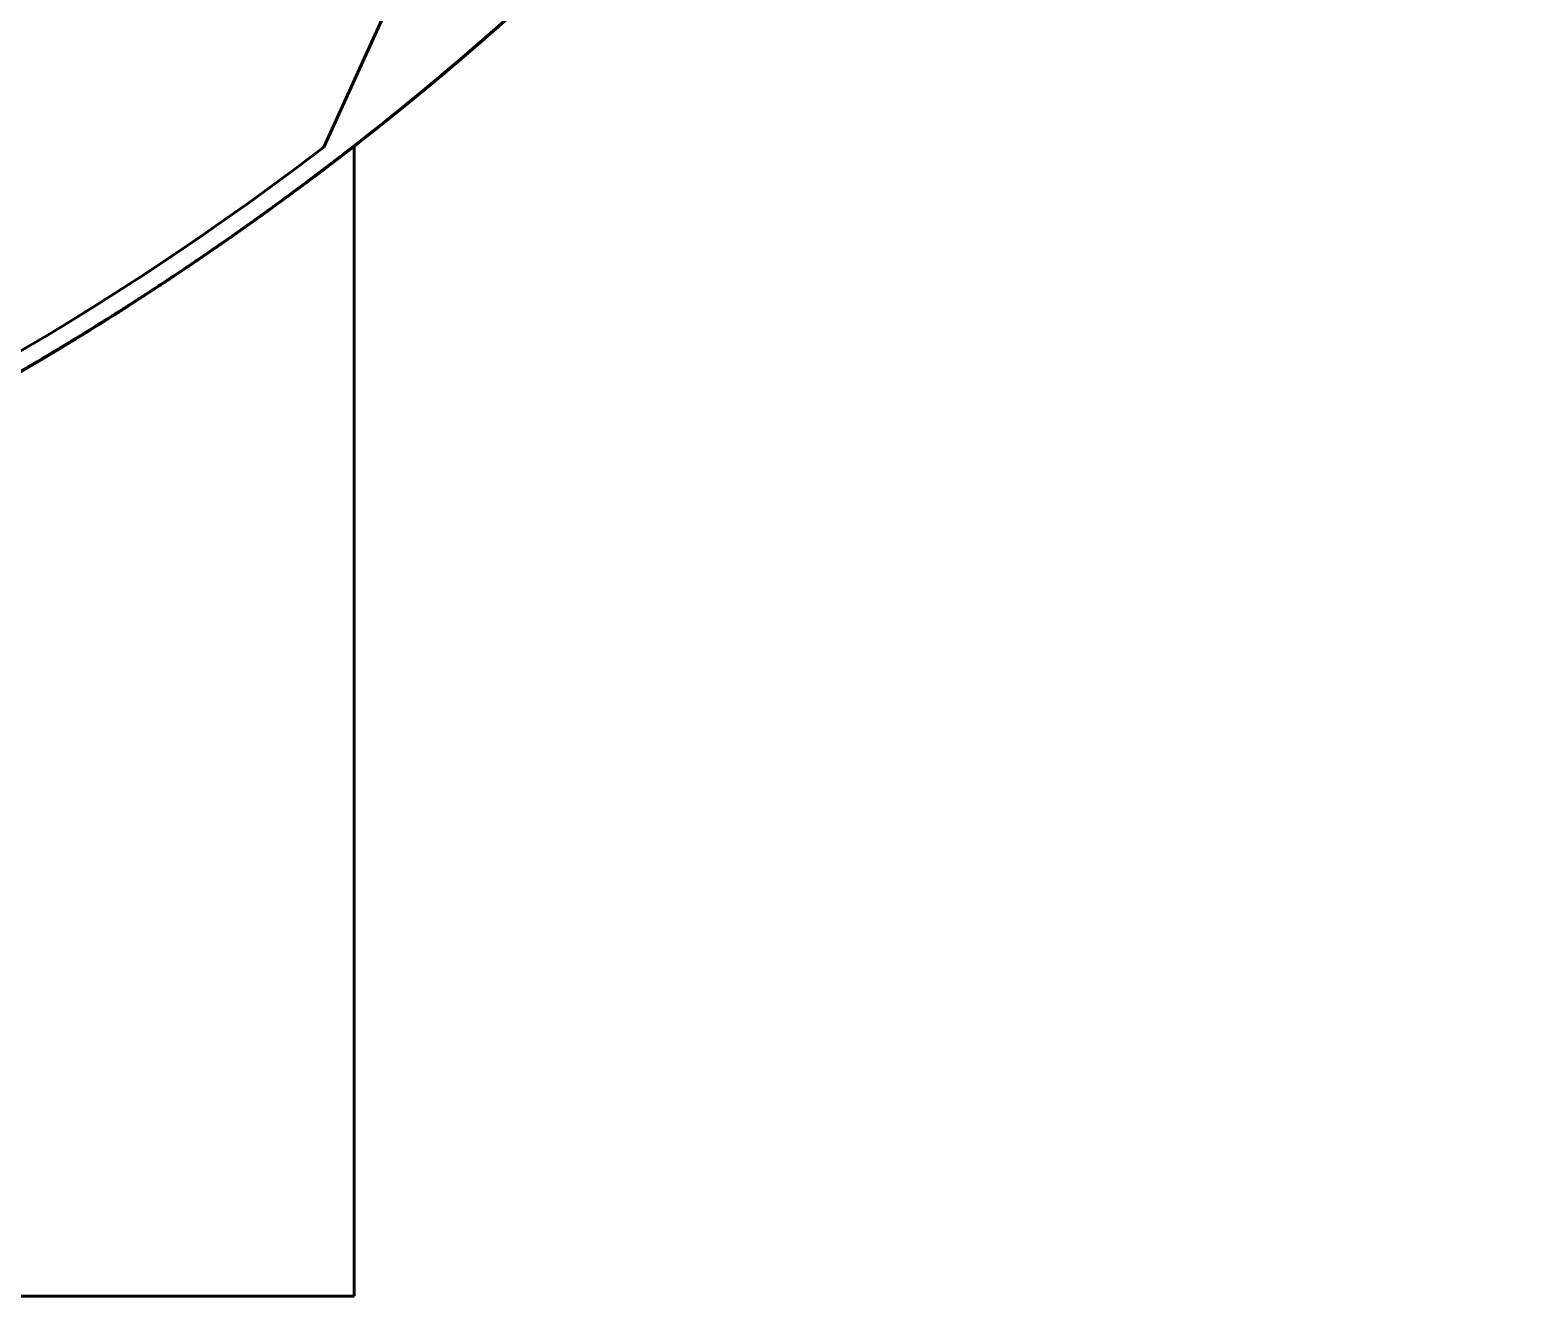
# Model space of a CAD drawing. Header units: millimetres. Extents: x 0 to 840, y 0 to 594.
# Drawn here: x 142.544 to 146.765, y 99.454 to 103.034 of the extents above; entities that cross this region are included whole.
import ezdxf

# ---------------------------------------------------------------- set-up
doc = ezdxf.new("R2010")
doc.units = ezdxf.units.MM
doc.linetypes.add('K5LT_BASIC', pattern=[0])
doc.layers.add('Системный слой', color=7, linetype='Continuous')

msp = doc.modelspace()

# ---------------------------------------------------------------- linework, layer by layer
at = {"layer": 'Системный слой', "color": 5, "linetype": 'K5LT_BASIC', "lineweight": 60, "true_color": 0x0000ff}
for p, q in [((143.37543, 102.70265), (146.69476, 109.98153)), ((143.6716, 102.87476), (143.70471, 102.90238)), ((143.6716, 102.87476), (143.70196, 102.90008)), ((143.6716, 102.87476), (143.70196, 102.90008)), ((143.6716, 102.87476), (143.70196, 102.90008)), ((143.6716, 102.87476), (143.70196, 102.90008)), ((143.6716, 102.87476), (143.70196, 102.90008)), ((143.6716, 102.87476), (143.70196, 102.90008)), ((143.6716, 102.87476), (143.70196, 102.90008)), ((143.6716, 102.87476), (143.70196, 102.90008)), ((143.6716, 102.87476), (143.70196, 102.90008)), ((143.6716, 102.87476), (143.70196, 102.90008)), ((143.6716, 102.87476), (143.70196, 102.90008)), ((143.6716, 102.87476), (143.70196, 102.90008)), ((143.6716, 102.87476), (143.70196, 102.90008)), ((143.6716, 102.87476), (143.70196, 102.90008)), ((143.6716, 102.87476), (143.70196, 102.90008)), ((143.6716, 102.87476), (143.70196, 102.90008)), ((143.68392, 102.88501), (143.70196, 102.90008)), ((143.6872, 102.88774), (143.70196, 102.90008)), ((143.69008, 102.89014), (143.70196, 102.90008)), ((143.69336, 102.89288), (143.70196, 102.90008)), ((143.70196, 102.90008), (143.72393, 102.91854)), ((143.70196, 102.90008), (143.70363, 102.90148)), ((143.64111, 102.84958), (143.6716, 102.87476)), ((143.58217, 102.80155), (143.59838, 102.81467)), ((143.55487, 102.7796), (143.58869, 102.80682)), ((143.56638, 102.78883), (143.59528, 102.81216)), ((143.56732, 102.78959), (143.57023, 102.79193)), ((143.43341, 102.68414), (143.44904, 102.69623)), ((143.46115, 102.70563), (143.46115, 101.95397)), ((143.36519, 102.63206), (143.40471, 102.6621)), ((143.37359, 102.63842), (143.40471, 102.6621)), ((143.38399, 102.64631), (143.42409, 102.67697)), ((143.38612, 102.64792), (143.40471, 102.6621)), ((143.3927, 102.65293), (143.40471, 102.6621)), ((143.3927, 102.65294), (143.40471, 102.6621)), ((143.40219, 102.66017), (143.40471, 102.6621)), ((143.40379, 102.6614), (143.40471, 102.6621)), ((143.40471, 102.6621), (143.41477, 102.66981)), ((143.27853, 102.56745), (143.29742, 102.58139)), ((143.05913, 102.41127), (143.06265, 102.4137)), ((142.98005, 102.35748), (142.99334, 102.36644)), ((142.98005, 102.35748), (142.99334, 102.36644)), ((142.88427, 102.29405), (142.92123, 102.31831)), ((142.88425, 102.29403), (142.89267, 102.29954)), ((142.69887, 102.17641), (142.70067, 102.17752)), ((142.57497, 102.10145), (142.58126, 102.10518)), ((143.46115, 101.95397), (143.46115, 99.45397)), ((139.55843, 99.45397), (143.46115, 99.45397))]:
    msp.add_line(p, q, dxfattribs=at)
msp.add_arc((138.21115, 109.45397), 8.5, 284.709862, 307.413442, dxfattribs=at)
for points, knots in [([(140.34278, 101.17395), (140.51167, 101.21743), (140.93558, 101.3405), (141.59892, 101.59017), (142.31917, 101.94127), (143.00344, 102.35817), (143.64574, 102.8372), (144.24046, 103.37418), (144.78237, 103.9644), (145.26675, 104.60269), (145.68933, 105.28346), (146.04643, 106.00075), (146.33492, 106.74828), (146.55227, 107.51951), (146.69657, 108.30768), (146.76657, 109.10588), (146.76165, 109.90713), (146.68185, 110.70442), (146.52787, 111.49075), (146.30107, 112.25925), (146.06477, 112.84983), (145.90599, 113.18254), (145.86051, 113.27363)], [0.989074842, 0.989074842, 0.989074842, 0.989074842, 0.989178867, 0.9893380013, 0.9894971356, 0.9896562699, 0.9898154042, 0.9899745385, 0.9901336728, 0.9902928071, 0.9904519414, 0.9906110757, 0.9907702101, 0.9909293444, 0.9910884787, 0.991247613, 0.9914067473, 0.9915658816, 0.9917250159, 0.9918841502, 0.9920432845, 0.9921040088, 0.9921040088, 0.9921040088, 0.9921040088]), ([(142.98014, 102.35755), (143.03821, 102.39657), (143.3154, 102.58783), (143.79159, 102.95974), (144.37421, 103.50981), (144.90286, 104.11194), (145.37292, 104.76084), (145.78026, 105.45085), (146.12131, 106.1759), (146.35857, 106.83391), (146.47393, 107.25031), (146.51339, 107.41064)], [0.9682905469, 0.9682905469, 0.9682905469, 0.9682905469, 0.9683322724, 0.9684914067, 0.9686505411, 0.9688096754, 0.9689688097, 0.969127944, 0.9692870783, 0.9694462126, 0.969544695, 0.969544695, 0.969544695, 0.969544695]), ([(142.3202, 101.95609), (142.34566, 101.97004), (142.60436, 102.11353), (143.08207, 102.41192), (143.71901, 102.89806), (144.30771, 103.44162), (144.84303, 104.03783), (145.23454, 104.56585), (145.44483, 104.89419), (145.50892, 104.99919)], [0.97881781994, 0.97881781994, 0.97881781994, 0.97881781994, 0.97883513686, 0.97899427116, 0.97915340547, 0.97931253978, 0.97947167409, 0.9796308084, 0.97970418509, 0.97970418509, 0.97970418509, 0.97970418509]), ([(143.6716, 102.87476), (143.78233, 102.96667), (144.09175, 103.23694), (144.50853, 103.6576), (144.79779, 103.9995), (144.91015, 104.14117)], [0.9364195769, 0.9364195769, 0.9364195769, 0.9364195769, 0.93650541057, 0.93666454488, 0.93677239861, 0.93677239861, 0.93677239861, 0.93677239861]), ([(143.6716, 102.87476), (143.73163, 102.92458), (143.99394, 103.14842), (144.30822, 103.45129), (144.54992, 103.71543), (144.61039, 103.78368)], [0.50918326181, 0.50918326181, 0.50918326181, 0.50918326181, 0.50922978994, 0.50938892425, 0.5094433146, 0.5094433146, 0.5094433146, 0.5094433146]), ([(143.65019, 102.85705), (143.74803, 102.93772), (143.88509, 103.05593), (144.01829, 103.17842), (144.0578, 103.21544)], [0.76551952569, 0.76551952569, 0.76551952569, 0.76551952569, 0.76559516232, 0.76562745661, 0.76562745661, 0.76562745661, 0.76562745661]), ([(143.66872, 102.87237), (143.71958, 102.91455), (143.85143, 103.02648), (143.97983, 103.14237), (144.0578, 103.21544)], [0.42373525403, 0.42373525403, 0.42373525403, 0.42373525403, 0.42377466582, 0.42383840453, 0.42383840453, 0.42383840453, 0.42383840453]), ([(143.6716, 102.87476), (143.72752, 102.92117), (143.85823, 103.0325), (143.98554, 103.14773), (144.0578, 103.21544)], [0.69075869572, 0.69075869572, 0.69075869572, 0.69075869572, 0.69080203692, 0.69086110146, 0.69086110146, 0.69086110146, 0.69086110146]), ([(143.6716, 102.87476), (143.73355, 102.92617), (143.86411, 103.03769), (143.99126, 103.15309), (144.0578, 103.21544)], [0.95778139265, 0.95778139265, 0.95778139265, 0.95778139265, 0.95782940802, 0.95788379839, 0.95788379839, 0.95788379839, 0.95788379839]), ([(143.80167, 102.98492), (143.82767, 103.00739), (143.91025, 103.07962), (143.99142, 103.15344), (144.04648, 103.20486)], [0.594664413823, 0.594664413823, 0.594664413823, 0.594664413823, 0.594684914068, 0.594729849922, 0.594729849922, 0.594729849922, 0.594729849922]), ([(143.84961, 103.02666), (143.86541, 103.04052), (143.93561, 103.10256), (144.00478, 103.16575), (144.0578, 103.21544)], [0.861699750011, 0.861699750011, 0.861699750011, 0.861699750011, 0.861712285169, 0.861755627501, 0.861755627501, 0.861755627501, 0.861755627501]), ([(143.6716, 102.87476), (143.75191, 102.94141), (143.87173, 103.04462), (143.98862, 103.15109), (144.02801, 103.18766)], [0.680077787844, 0.680077787844, 0.680077787844, 0.680077787844, 0.680140038192, 0.680172093992, 0.680172093992, 0.680172093992, 0.680172093992]), ([(143.59838, 102.81467), (143.62594, 102.83703), (143.71156, 102.9074), (143.79581, 102.97942), (143.85242, 103.02913)], [0.893677112118, 0.893677112118, 0.893677112118, 0.893677112118, 0.893698281349, 0.893743217134, 0.893743217134, 0.893743217134, 0.893743217134]), ([(143.65362, 102.85988), (143.70138, 102.8993), (143.77822, 102.96414), (143.85391, 103.03032), (143.88281, 103.05594)], [0.786882226303, 0.786882226303, 0.786882226303, 0.786882226303, 0.786919159771, 0.786942195752, 0.786942195752, 0.786942195752, 0.786942195752]), ([(143.66967, 102.87316), (143.71418, 102.91007), (143.77435, 102.96103), (143.83381, 103.0128), (143.84961, 103.02666)], [0.156712802024, 0.156712802024, 0.156712802024, 0.156712802024, 0.156747294717, 0.156759830128, 0.156759830128, 0.156759830128, 0.156759830128]), ([(143.6716, 102.87476), (143.71134, 102.90775), (143.78306, 102.96837), (143.85377, 103.03017), (143.88538, 103.05822)], [0.338288735771, 0.338288735771, 0.338288735771, 0.338288735771, 0.338319541693, 0.338344746447, 0.338344746447, 0.338344746447, 0.338344746447]), ([(143.6716, 102.87476), (143.71737, 102.91275), (143.77783, 102.964), (143.83757, 103.01609), (143.85242, 103.02913)], [0.6053114327, 0.6053114327, 0.6053114327, 0.6053114327, 0.605346912795, 0.605358704517, 0.605358704517, 0.605358704517, 0.605358704517]), ([(143.59838, 102.81467), (143.63424, 102.84377), (143.7086, 102.90511), (143.78192, 102.96771), (143.81983, 103.00066)], [0.530526244293, 0.530526244293, 0.530526244293, 0.530526244293, 0.530553787397, 0.53058374459, 0.53058374459, 0.53058374459, 0.53058374459]), ([(143.6716, 102.87476), (143.70312, 102.90092), (143.75666, 102.94601), (143.80963, 102.99175), (143.83151, 103.01083)], [0.701439603596, 0.701439603596, 0.701439603596, 0.701439603596, 0.701464035646, 0.70148134995, 0.70148134995, 0.70148134995, 0.70148134995]), ([(143.2785, 102.56743), (143.35396, 102.62295), (143.52317, 102.7518), (143.68747, 102.88689), (143.77777, 102.96434)], [0.8295112771, 0.8295112771, 0.8295112771, 0.8295112771, 0.82956715468, 0.82963811748, 0.82963811748, 0.82963811748, 0.82963811748]), ([(143.42706, 102.67925), (143.46262, 102.70663), (143.5728, 102.79285), (143.68084, 102.88175), (143.75319, 102.94334)], [0.914995508543, 0.914995508543, 0.914995508543, 0.914995508543, 0.915022278803, 0.915078953003, 0.915078953003, 0.915078953003, 0.915078953003]), ([(143.53936, 102.76722), (143.57655, 102.79685), (143.65026, 102.8566), (143.72297, 102.91756), (143.75897, 102.94827)], [0.808214793485, 0.808214793485, 0.808214793485, 0.808214793485, 0.808243157225, 0.80827138394, 0.80827138394, 0.80827138394, 0.80827138394]), ([(143.55815, 102.78223), (143.61374, 102.82678), (143.68927, 102.88888), (143.76372, 102.95227), (143.78385, 102.96956)], [0.797538666034, 0.797538666034, 0.797538666034, 0.797538666034, 0.797581158498, 0.797596986908, 0.797596986908, 0.797596986908, 0.797596986908]), ([(143.59838, 102.81467), (143.62815, 102.83883), (143.69338, 102.89249), (143.75782, 102.94712), (143.79276, 102.97723)], [0.263503547365, 0.263503547365, 0.263503547365, 0.263503547365, 0.263526416296, 0.263553930207, 0.263553930207, 0.263553930207, 0.263553930207]), ([(143.59838, 102.81467), (143.61377, 102.82716), (143.672, 102.87475), (143.72961, 102.9231), (143.77168, 102.95913)], [0.359631718263, 0.359631718263, 0.359631718263, 0.359631718263, 0.359643539147, 0.359676577076, 0.359676577076, 0.359676577076, 0.359676577076]), ([(143.59838, 102.81467), (143.6323, 102.84219), (143.68408, 102.88487), (143.73536, 102.92816), (143.75319, 102.94334)], [0.081928113452, 0.081928113452, 0.081928113452, 0.081928113452, 0.081954169319, 0.081968138582, 0.081968138582, 0.081968138582, 0.081968138582]), ([(143.54463, 102.77142), (143.57392, 102.79479), (143.62659, 102.8374), (143.67875, 102.88063), (143.70196, 102.90008)], [0.541193435456, 0.541193435456, 0.541193435456, 0.541193435456, 0.541215786124, 0.541233845433, 0.541233845433, 0.541233845433, 0.541233845433]), ([(143.59838, 102.81467), (143.60768, 102.82222), (143.64237, 102.85049), (143.67684, 102.87903), (143.70196, 102.90008)], [0.092609021335, 0.092609021335, 0.092609021335, 0.092609021335, 0.092616168046, 0.092635714592, 0.092635714592, 0.092635714592, 0.092635714592]), ([(143.59838, 102.81467), (143.61792, 102.83052), (143.65254, 102.85887), (143.68695, 102.8875), (143.70196, 102.90008)], [0.17805628435, 0.17805628435, 0.17805628435, 0.17805628435, 0.178071292171, 0.178082977607, 0.178082977607, 0.178082977607, 0.178082977607]), ([(143.59838, 102.81467), (143.624, 102.83546), (143.65859, 102.86386), (143.69295, 102.89253), (143.70196, 102.90008)], [0.445078981278, 0.445078981278, 0.445078981278, 0.445078981278, 0.445098663272, 0.445105674534, 0.445105674534, 0.445105674534, 0.445105674534]), ([(143.59838, 102.81467), (143.61985, 102.83209), (143.65447, 102.86046), (143.68886, 102.8891), (143.70196, 102.90008)], [0.62665441519, 0.62665441519, 0.62665441519, 0.62665441519, 0.626670910248, 0.626681108447, 0.626681108447, 0.626681108447, 0.626681108447]), ([(142.99334, 102.36644), (143.15205, 102.47352), (143.35546, 102.62095), (143.55208, 102.77711), (143.59838, 102.81467)], [0.92557007902, 0.92557007902, 0.92557007902, 0.92557007902, 0.92568427753, 0.92571983577, 0.92571983577, 0.92571983577, 0.92571983577]), ([(142.99334, 102.36644), (143.09949, 102.43806), (143.30447, 102.58317), (143.50285, 102.73716), (143.59838, 102.81467)], [0.94693189476, 0.94693189476, 0.94693189476, 0.94693189476, 0.94700827498, 0.94708165151, 0.94708165151, 0.94708165151, 0.94708165151]), ([(143.26559, 102.55794), (143.29432, 102.579), (143.37035, 102.63546), (143.44544, 102.69318), (143.49191, 102.72968)], [0.850869905898, 0.850869905898, 0.850869905898, 0.850869905898, 0.850891152132, 0.850926394898, 0.850926394898, 0.850926394898, 0.850926394898]), ([(143.28152, 102.56965), (143.33042, 102.60566), (143.40042, 102.65838), (143.46961, 102.71217), (143.49077, 102.72878)], [0.840192928694, 0.840192928694, 0.840192928694, 0.840192928694, 0.840229153406, 0.840245197769, 0.840245197769, 0.840245197769, 0.840245197769]), ([(143.28797, 102.5744), (143.32838, 102.60422), (143.3994, 102.65761), (143.46958, 102.71209), (143.49993, 102.73598)], [0.573171825096, 0.573171825096, 0.573171825096, 0.573171825096, 0.573201782304, 0.573224817625, 0.573224817625, 0.573224817625, 0.573224817625]), ([(143.30085, 102.58393), (143.34751, 102.61849), (143.41441, 102.66912), (143.48056, 102.72073), (143.50085, 102.73671)], [0.658622274737, 0.658622274737, 0.658622274737, 0.658622274737, 0.658656906429, 0.658672314188, 0.658672314188, 0.658672314188, 0.658672314188]), ([(143.31542, 102.59475), (143.34458, 102.61644), (143.40534, 102.66226), (143.46548, 102.70889), (143.49673, 102.73347)], [0.124580489017, 0.124580489017, 0.124580489017, 0.124580489017, 0.124602164227, 0.124625877636, 0.124625877636, 0.124625877636, 0.124625877636]), ([(143.32563, 102.60235), (143.35763, 102.62624), (143.41831, 102.6722), (143.47836, 102.71897), (143.50677, 102.74138)], [0.391605715266, 0.391605715266, 0.391605715266, 0.391605715266, 0.391629535328, 0.391651116188, 0.391651116188, 0.391651116188, 0.391651116188]), ([(143.3393, 102.61258), (143.37525, 102.63953), (143.43057, 102.68168), (143.48537, 102.7245), (143.5047, 102.73974)], [0.028458242426, 0.028458242426, 0.028458242426, 0.028458242426, 0.028485041375, 0.028499724623, 0.028499724623, 0.028499724623, 0.028499724623]), ([(143.3424, 102.61491), (143.3793, 102.64259), (143.43471, 102.68487), (143.4896, 102.72782), (143.5081, 102.74242)], [0.477057144471, 0.477057144471, 0.477057144471, 0.477057144471, 0.477084659453, 0.477098715652, 0.477098715652, 0.477098715652, 0.477098715652]), ([(143.34906, 102.61991), (143.38799, 102.64917), (143.44888, 102.69577), (143.50913, 102.74318), (143.53103, 102.76059)], [0.2954833673, 0.2954833673, 0.2954833673, 0.2954833673, 0.295512412476, 0.295529097779, 0.295529097779, 0.295529097779, 0.295529097779]), ([(143.35871, 102.62717), (143.40063, 102.65879), (143.46179, 102.70579), (143.5223, 102.75361), (143.54155, 102.76896)], [0.562508464392, 0.562508464392, 0.562508464392, 0.562508464392, 0.562539783577, 0.56255446918, 0.56255446918, 0.56255446918, 0.56255446918]), ([(143.21116, 102.51838), (143.25189, 102.54774), (143.33568, 102.60928), (143.41834, 102.67233), (143.46076, 102.70533)], [0.583833831186, 0.583833831186, 0.583833831186, 0.583833831186, 0.583863781031, 0.583895836903, 0.583895836903, 0.583895836903, 0.583895836903]), ([(143.23365, 102.53465), (143.28179, 102.56959), (143.36552, 102.63171), (143.4481, 102.69536), (143.48335, 102.72297)], [0.487711179842, 0.487711179842, 0.487711179842, 0.487711179842, 0.48774665818, 0.48777336418, 0.48777336418, 0.48777336418, 0.48777336418]), ([(143.26254, 102.55571), (143.28166, 102.56971), (143.35594, 102.62458), (143.42931, 102.68064), (143.48335, 102.72297)], [0.765421893323, 0.765421893323, 0.765421893323, 0.765421893323, 0.765436028008, 0.765476968987, 0.765476968987, 0.765476968987, 0.765476968987]), ([(143.2656, 102.55795), (143.29864, 102.58217), (143.36946, 102.63487), (143.43947, 102.68866), (143.47675, 102.7178)], [0.669294476431, 0.669294476431, 0.669294476431, 0.669294476431, 0.669318905156, 0.669347131928, 0.669347131928, 0.669347131928, 0.669347131928]), ([(142.98669, 102.36195), (143.03161, 102.3922), (143.18074, 102.49469), (143.32658, 102.60189), (143.42706, 102.67925)], [0.88284485326, 0.88284485326, 0.88284485326, 0.88284485326, 0.88287714831, 0.88295278489, 0.88295278489, 0.88295278489, 0.88295278489]), ([(142.99334, 102.36644), (143.06229, 102.41296), (143.20719, 102.51383), (143.3489, 102.61915), (143.42291, 102.67606)], [0.87216553962, 0.87216553962, 0.87216553962, 0.87216553962, 0.87221514959, 0.87227083683, 0.87227083683, 0.87227083683, 0.87227083683]), ([(142.99334, 102.36644), (143.04044, 102.39821), (143.1795, 102.49407), (143.31568, 102.59402), (143.40471, 102.6621)], [0.70127101358, 0.70127101358, 0.70127101358, 0.70127101358, 0.70130490134, 0.70137175001, 0.70137175001, 0.70137175001, 0.70137175001]), ([(142.99334, 102.36644), (143.07764, 102.42332), (143.21596, 102.52028), (143.35133, 102.62129), (143.40471, 102.6621)], [0.77603736872, 0.77603736872, 0.77603736872, 0.77603736872, 0.77609802673, 0.77613810516, 0.77613810516, 0.77613810516, 0.77613810516]), ([(142.99334, 102.36644), (143.08857, 102.43069), (143.22667, 102.52797), (143.3618, 102.62929), (143.40471, 102.6621)], [0.86148463174, 0.86148463174, 0.86148463174, 0.86148463174, 0.86155315086, 0.86158536817, 0.86158536817, 0.86158536817, 0.86158536817]), ([(143.13978, 102.46748), (143.16365, 102.48431), (143.25287, 102.54794), (143.34086, 102.61328), (143.40471, 102.6621)], [0.690625479515, 0.690625479515, 0.690625479515, 0.690625479515, 0.69064290261, 0.690690842138, 0.690690842138, 0.690690842138, 0.690690842138]), ([(143.16674, 102.48657), (143.2074, 102.51549), (143.28723, 102.57333), (143.36604, 102.63254), (143.40471, 102.6621)], [0.679951138516, 0.679951138516, 0.679951138516, 0.679951138516, 0.679980903883, 0.680009934261, 0.680009934261, 0.680009934261, 0.680009934261]), ([(143.18581, 102.50017), (143.22236, 102.52632), (143.29918, 102.5822), (143.37506, 102.63935), (143.41477, 102.66981)], [0.049782232326, 0.049782232326, 0.049782232326, 0.049782232326, 0.049809038829, 0.049838889833, 0.049838889833, 0.049838889833, 0.049838889833]), ([(143.19594, 102.50743), (143.24616, 102.54347), (143.31597, 102.59472), (143.385, 102.64703), (143.40471, 102.6621)], [0.402254670541, 0.402254670541, 0.402254670541, 0.402254670541, 0.402291534055, 0.402306329451, 0.402306329451, 0.402306329451, 0.402306329451]), ([(143.3001, 102.58337), (143.31953, 102.59776), (143.35449, 102.62389), (143.38925, 102.65028), (143.40471, 102.6621)], [0.220704864976, 0.220704864976, 0.220704864976, 0.220704864976, 0.220719287079, 0.220730895538, 0.220730895538, 0.220730895538, 0.220730895538]), ([(143.3059, 102.58767), (143.32767, 102.60383), (143.36067, 102.62856), (143.39349, 102.65352), (143.40471, 102.6621)], [0.039130865861, 0.039130865861, 0.039130865861, 0.039130865861, 0.039147040102, 0.039155461625, 0.039155461625, 0.039155461625, 0.039155461625]), ([(142.99334, 102.36644), (143.05579, 102.40857), (143.15998, 102.48089), (143.26252, 102.5555), (143.30386, 102.58616)], [0.605142842687, 0.605142842687, 0.605142842687, 0.605142842687, 0.605187778485, 0.605218479313, 0.605218479313, 0.605218479313, 0.605218479313]), ([(142.99334, 102.36644), (143.0493, 102.40419), (143.15255, 102.47565), (143.2542, 102.54937), (143.30085, 102.58393)], [0.338120145758, 0.338120145758, 0.338120145758, 0.338120145758, 0.338160407384, 0.338195038442, 0.338195038442, 0.338195038442, 0.338195038442]), ([(142.9836, 102.35987), (143.02748, 102.38939), (143.11133, 102.44694), (143.19414, 102.50597), (143.23363, 102.53463)], [0.434245979789, 0.434245979789, 0.434245979789, 0.434245979789, 0.434277530236, 0.434306634139, 0.434306634139, 0.434306634139, 0.434306634139]), ([(142.99334, 102.36644), (143.06465, 102.41455), (143.15466, 102.47728), (143.24344, 102.54172), (143.26254, 102.55571)], [0.241991974864, 0.241991974864, 0.241991974864, 0.241991974864, 0.242043284532, 0.242057407353, 0.242057407353, 0.242057407353, 0.242057407353]), ([(142.99334, 102.36644), (143.04487, 102.4012), (143.13286, 102.46197), (143.21968, 102.52439), (143.25583, 102.5508)], [0.519695579669, 0.519695579669, 0.519695579669, 0.519695579669, 0.51973265436, 0.519759358096, 0.519759358096, 0.519759358096, 0.519759358096]), ([(142.99334, 102.36644), (143.00766, 102.3761), (143.08855, 102.43103), (143.16849, 102.48735), (143.23364, 102.53464)], [0.444929224535, 0.444929224535, 0.444929224535, 0.444929224535, 0.444939528963, 0.444987545483, 0.444987545483, 0.444987545483, 0.444987545483]), ([(142.99334, 102.36644), (143.05137, 102.40558), (143.13057, 102.46046), (143.20884, 102.51665), (143.23017, 102.53213)], [0.786718276599, 0.786718276599, 0.786718276599, 0.786718276599, 0.786760025462, 0.786775745804, 0.786775745804, 0.786775745804, 0.786775745804]), ([(142.99334, 102.36644), (143.01652, 102.38207), (143.09054, 102.43254), (143.16375, 102.48417), (143.21373, 102.52023)], [0.081778356709, 0.081778356709, 0.081778356709, 0.081778356709, 0.08179503501, 0.081831789957, 0.081831789957, 0.081831789957, 0.081831789957]), ([(142.99334, 102.36644), (143.02952, 102.39084), (143.10251, 102.44091), (143.17472, 102.49211), (143.21113, 102.51836)], [0.615823750565, 0.615823750565, 0.615823750565, 0.615823750565, 0.615849777212, 0.615876547487, 0.615876547487, 0.615876547487, 0.615876547487]), ([(142.84124, 102.26614), (142.87567, 102.28833), (142.99281, 102.36498), (143.10805, 102.4445), (143.18857, 102.50215)], [0.637149341484, 0.637149341484, 0.637149341484, 0.637149341484, 0.637173774666, 0.637232839219, 0.637232839219, 0.637232839219, 0.637232839219]), ([(142.92123, 102.31831), (142.96185, 102.34512), (143.05688, 102.40902), (143.15061, 102.47482), (143.20407, 102.51327)], [0.893510116881, 0.893510116881, 0.893510116881, 0.893510116881, 0.89353914704, 0.893578421684, 0.893578421684, 0.893578421684, 0.893578421684]), ([(142.92123, 102.31831), (142.94877, 102.33648), (143.03543, 102.39441), (143.12103, 102.45392), (143.17901, 102.49532)], [0.359464723025, 0.359464723025, 0.359464723025, 0.359464723025, 0.359484404838, 0.359526899142, 0.359526899142, 0.359526899142, 0.359526899142]), ([(142.92123, 102.31831), (142.95085, 102.33786), (143.03749, 102.39582), (143.12306, 102.45537), (143.17901, 102.49532)], [0.808062853866, 0.808062853866, 0.808062853866, 0.808062853866, 0.808084022915, 0.808125030096, 0.808125030096, 0.808125030096, 0.808125030096]), ([(142.92123, 102.31831), (142.94431, 102.33354), (143.0288, 102.3899), (143.11228, 102.44777), (143.17248, 102.49066)], [0.541040156938, 0.541040156938, 0.541040156938, 0.541040156938, 0.541056651814, 0.541100738419, 0.541100738419, 0.541100738419, 0.541100738419]), ([(142.92123, 102.31831), (142.93539, 102.32765), (143.01554, 102.3809), (143.09478, 102.4355), (143.15941, 102.48137)], [0.904191024764, 0.904191024764, 0.904191024764, 0.904191024764, 0.904201145767, 0.904248417924, 0.904248417924, 0.904248417924, 0.904248417924]), ([(142.98014, 102.35755), (143.01633, 102.38186), (143.08736, 102.43039), (143.15765, 102.47998), (143.19213, 102.5047)], [0.797396020864, 0.797396020864, 0.797396020864, 0.797396020864, 0.797422024188, 0.797447328181, 0.797447328181, 0.797447328181, 0.797447328181]), ([(142.99334, 102.36644), (143.03837, 102.39682), (143.11087, 102.44675), (143.18259, 102.49779), (143.20993, 102.5175)], [0.25267288274, 0.25267288274, 0.25267288274, 0.25267288274, 0.252705283259, 0.252725386615, 0.252725386615, 0.252725386615, 0.252725386615]), ([(142.99334, 102.36644), (143.01209, 102.37909), (143.08204, 102.42669), (143.15127, 102.47532), (143.20161, 102.5115)], [0.263353790622, 0.263353790622, 0.263353790622, 0.263353790622, 0.263367281986, 0.263404254564, 0.263404254564, 0.263404254564, 0.263404254564]), ([(142.99334, 102.36644), (143.01416, 102.38048), (143.07966, 102.4251), (143.14454, 102.47063), (143.18857, 102.50215)], [0.711951921462, 0.711951921462, 0.711951921462, 0.711951921462, 0.711966900064, 0.711999194354, 0.711999194354, 0.711999194354, 0.711999194354]), ([(142.99334, 102.36644), (143.01859, 102.38347), (143.08199, 102.42674), (143.14481, 102.47087), (143.18248, 102.49779)], [0.53037648755, 0.53037648755, 0.53037648755, 0.53037648755, 0.530394653087, 0.530422273276, 0.530422273276, 0.530422273276, 0.530422273276]), ([(142.99334, 102.36644), (143.00117, 102.37171), (143.06031, 102.41176), (143.11894, 102.45254), (143.16943, 102.48849)], [0.177906527608, 0.177906527608, 0.177906527608, 0.177906527608, 0.177912157862, 0.177949126341, 0.177949126341, 0.177949126341, 0.177949126341]), ([(142.99334, 102.36644), (143.02302, 102.38646), (143.08142, 102.4264), (143.13932, 102.46706), (143.1678, 102.48732)], [0.348801053637, 0.348801053637, 0.348801053637, 0.348801053637, 0.348822406111, 0.348843253588, 0.348843253588, 0.348843253588, 0.348843253588]), ([(142.99334, 102.36644), (143.00324, 102.37311), (143.05911, 102.41098), (143.11454, 102.44951), (143.15985, 102.48168)], [0.626504658448, 0.626504658448, 0.626504658448, 0.626504658448, 0.626511775939, 0.626544920058, 0.626544920058, 0.626544920058, 0.626544920058]), ([(142.57497, 102.10145), (142.67942, 102.16344), (142.86331, 102.27794), (143.04269, 102.39934), (143.12056, 102.45395)], [0.91479069482, 0.91479069482, 0.91479069482, 0.91479069482, 0.91486314449, 0.91491987195, 0.91491987195, 0.91491987195, 0.91491987195]), ([(142.92123, 102.31831), (142.94223, 102.33217), (143.01919, 102.38345), (143.09531, 102.43599), (143.15026, 102.47488)], [0.092442026097, 0.092442026097, 0.092442026097, 0.092442026097, 0.092457033737, 0.092497189138, 0.092497189138, 0.092497189138, 0.092497189138]), ([(142.92123, 102.31831), (142.93985, 102.3306), (143.01675, 102.38179), (143.09281, 102.43423), (143.15001, 102.4747)], [0.722615590851, 0.722615590851, 0.722615590851, 0.722615590851, 0.722628898791, 0.722670692335, 0.722670692335, 0.722670692335, 0.722670692335]), ([(142.92123, 102.31831), (142.93777, 102.32922), (143.01359, 102.37965), (143.0886, 102.43129), (143.14677, 102.47241)], [0.27401746001, 0.27401746001, 0.27401746001, 0.27401746001, 0.274029280713, 0.274071773211, 0.274071773211, 0.274071773211, 0.274071773211]), ([(142.92123, 102.31831), (142.93331, 102.32628), (142.97011, 102.35071), (143.00673, 102.37542), (143.03126, 102.39216)], [0.455592893923, 0.455592893923, 0.455592893923, 0.455592893923, 0.45560152769, 0.455619241886, 0.455619241886, 0.455619241886, 0.455619241886]), ([(142.66333, 102.15461), (142.74224, 102.20275), (142.86038, 102.27745), (142.97663, 102.35503), (143.01578, 102.38162)], [0.733235763606, 0.733235763606, 0.733235763606, 0.733235763606, 0.733290897518, 0.733319123521, 0.733319123521, 0.733319123521, 0.733319123521]), ([(142.82743, 102.25727), (142.85542, 102.27522), (142.91094, 102.31129), (142.96603, 102.34801), (142.99334, 102.36644)], [0.551698814383, 0.551698814383, 0.551698814383, 0.551698814383, 0.551718650541, 0.551738303318, 0.551738303318, 0.551738303318, 0.551738303318]), ([(142.82743, 102.25727), (142.86201, 102.27945), (142.91748, 102.3156), (142.97253, 102.35239), (142.99334, 102.36644)], [0.818721511311, 0.818721511311, 0.818721511311, 0.818721511311, 0.818746021642, 0.818761000246, 0.818761000246, 0.818761000246, 0.818761000246]), ([(142.92123, 102.31831), (142.93123, 102.32491), (142.96318, 102.34609), (142.99498, 102.36749), (143.01678, 102.38231)], [0.006994763083, 0.006994763083, 0.006994763083, 0.006994763083, 0.007001909612, 0.007017629423, 0.007017629423, 0.007017629423, 0.007017629423]), ([(142.27151, 101.92961), (142.34121, 101.96722), (142.56172, 102.0902), (142.77664, 102.22287), (142.92123, 102.31831)], [0.96812589298, 0.96812589298, 0.96812589298, 0.96812589298, 0.96817313813, 0.96827647202, 0.96827647202, 0.96827647202, 0.96827647202]), ([(142.51694, 102.06732), (142.53171, 102.07592), (142.66853, 102.15623), (142.8031, 102.24033), (142.92123, 102.31831)], [0.957500941285, 0.957500941285, 0.957500941285, 0.957500941285, 0.957511139402, 0.957595564152, 0.957595564152, 0.957595564152, 0.957595564152]), ([(142.57497, 102.10145), (142.65216, 102.14726), (142.76819, 102.21862), (142.88247, 102.29272), (142.92123, 102.31831)], [0.925471602695, 0.925471602695, 0.925471602695, 0.925471602695, 0.925525143221, 0.925552840531, 0.925552840531, 0.925552840531, 0.925552840531]), ([(142.57497, 102.10145), (142.6249, 102.13108), (142.74132, 102.20179), (142.85601, 102.27526), (142.92123, 102.31831)], [0.93615251057, 0.93615251057, 0.93615251057, 0.93615251057, 0.936187141948, 0.936233748409, 0.936233748409, 0.936233748409, 0.936233748409]), ([(142.57497, 102.10145), (142.59764, 102.1149), (142.71444, 102.18496), (142.82956, 102.2578), (142.92123, 102.31831)], [0.946833418451, 0.946833418451, 0.946833418451, 0.946833418451, 0.946849140675, 0.946914656282, 0.946914656282, 0.946914656282, 0.946914656282]), ([(142.68384, 102.16716), (142.74698, 102.20592), (142.8263, 102.25603), (142.90477, 102.30744), (142.92123, 102.31831)], [0.017619717015, 0.017619717015, 0.017619717015, 0.017619717015, 0.017663908339, 0.017675670968, 0.017675670968, 0.017675670968, 0.017675670968]), ([(142.7243, 102.19215), (142.76015, 102.21443), (142.82606, 102.25607), (142.89139, 102.29861), (142.92123, 102.31831)], [0.562355472477, 0.562355472477, 0.562355472477, 0.562355472477, 0.562380649268, 0.562401972706, 0.562401972706, 0.562401972706, 0.562401972706]), ([(142.72892, 102.19503), (142.75868, 102.21355), (142.82308, 102.25418), (142.88693, 102.29567), (142.92123, 102.31831)], [0.743931988848, 0.743931988848, 0.743931988848, 0.743931988848, 0.743952896245, 0.743977406619, 0.743977406619, 0.743977406619, 0.743977406619]), ([(142.82743, 102.25727), (142.83533, 102.26234), (142.88095, 102.29171), (142.9263, 102.32151), (142.9636, 102.34645)], [0.829402419194, 0.829402419194, 0.829402419194, 0.829402419194, 0.829408020369, 0.829434783139, 0.829434783139, 0.829434783139, 0.829434783139]), ([(142.82743, 102.25727), (142.84432, 102.26811), (142.87565, 102.28836), (142.90685, 102.30881), (142.92123, 102.31831)], [0.466251551368, 0.466251551368, 0.466251551368, 0.466251551368, 0.466263526416, 0.466273801808, 0.466273801808, 0.466273801808, 0.466273801808]), ([(142.82743, 102.25727), (142.83983, 102.26522), (142.87118, 102.28544), (142.90239, 102.30587), (142.92123, 102.31831)], [0.647826985281, 0.647826985281, 0.647826985281, 0.647826985281, 0.647835773393, 0.647849235721, 0.647849235721, 0.647849235721, 0.647849235721]), ([(142.51694, 102.06732), (142.52741, 102.07341), (142.6321, 102.13474), (142.73549, 102.1983), (142.82743, 102.25727)], [0.060304679604, 0.060304679604, 0.060304679604, 0.060304679604, 0.060311903247, 0.060377052046, 0.060377052046, 0.060377052046, 0.060377052046]), ([(142.51694, 102.06732), (142.52494, 102.07198), (142.62967, 102.13325), (142.73309, 102.19676), (142.82743, 102.25727)], [0.690478244357, 0.690478244357, 0.690478244357, 0.690478244357, 0.690483768301, 0.690550616798, 0.690550616798, 0.690550616798, 0.690550616798]), ([(142.57175, 102.09954), (142.62736, 102.13251), (142.70299, 102.17852), (142.77789, 102.22569), (142.79803, 102.2385)], [0.754576333166, 0.754576333166, 0.754576333166, 0.754576333166, 0.754614894971, 0.754629129926, 0.754629129926, 0.754629129926, 0.754629129926]), ([(142.57176, 102.09954), (142.61143, 102.12306), (142.69143, 102.17138), (142.77063, 102.22099), (142.81052, 102.24645)], [0.850704504275, 0.850704504275, 0.850704504275, 0.850704504275, 0.850732017823, 0.850760244533, 0.850760244533, 0.850760244533, 0.850760244533]), ([(142.57497, 102.10145), (142.60468, 102.11908), (142.68942, 102.17007), (142.77327, 102.22253), (142.82743, 102.25727)], [0.135084419785, 0.135084419785, 0.135084419785, 0.135084419785, 0.135105028645, 0.135143407191, 0.135143407191, 0.135143407191, 0.135143407191]), ([(142.57497, 102.10145), (142.64328, 102.14199), (142.72762, 102.19365), (142.81104, 102.24676), (142.82743, 102.25727)], [0.209850774923, 0.209850774923, 0.209850774923, 0.209850774923, 0.209898154042, 0.209909762326, 0.209909762326, 0.209909762326, 0.209909762326]), ([(142.57497, 102.10145), (142.62735, 102.13253), (142.71186, 102.18392), (142.79545, 102.23676), (142.82743, 102.25727)], [0.305978945817, 0.305978945817, 0.305978945817, 0.305978945817, 0.306015276894, 0.306037933224, 0.306037933224, 0.306037933224, 0.306037933224]), ([(142.57497, 102.10145), (142.65002, 102.14599), (142.73429, 102.19776), (142.81764, 102.25099), (142.82743, 102.25727)], [0.476873471853, 0.476873471853, 0.476873471853, 0.476873471853, 0.476925525143, 0.476932459253, 0.476932459253, 0.476932459253, 0.476932459253]), ([(142.57497, 102.10145), (142.59549, 102.11363), (142.68033, 102.16446), (142.76427, 102.21676), (142.82743, 102.25727)], [0.49823528761, 0.49823528761, 0.49823528761, 0.49823528761, 0.498249522597, 0.498294275014, 0.498294275014, 0.498294275014, 0.498294275014]), ([(142.57497, 102.10145), (142.63409, 102.13653), (142.71853, 102.18803), (142.80205, 102.24099), (142.82743, 102.25727)], [0.573001642746, 0.573001642746, 0.573001642746, 0.573001642746, 0.573042647995, 0.573060630152, 0.573060630152, 0.573060630152, 0.573060630152]), ([(142.57497, 102.10145), (142.64542, 102.14326), (142.72974, 102.19496), (142.81314, 102.24811), (142.82743, 102.25727)], [0.658448905764, 0.658448905764, 0.658448905764, 0.658448905764, 0.65849777212, 0.658507893166, 0.658507893166, 0.658507893166, 0.658507893166]), ([(142.57497, 102.10145), (142.64083, 102.14053), (142.72519, 102.19215), (142.80865, 102.24522), (142.82743, 102.25727)], [0.840024339676, 0.840024339676, 0.840024339676, 0.840024339676, 0.840070019096, 0.840083327079, 0.840083327079, 0.840083327079, 0.840083327079]), ([(142.57497, 102.10145), (142.5863, 102.10817), (142.67123, 102.15884), (142.75528, 102.21099), (142.82743, 102.25727)], [0.861386155437, 0.861386155437, 0.861386155437, 0.861386155437, 0.86139401655, 0.861445142837, 0.861445142837, 0.861445142837, 0.861445142837]), ([(142.57497, 102.10145), (142.62061, 102.12854), (142.70316, 102.17858), (142.78485, 102.23001), (142.82145, 102.25344)], [0.038956248888, 0.038956248888, 0.038956248888, 0.038956248888, 0.038987905793, 0.039013825388, 0.039013825388, 0.039013825388, 0.039013825388]), ([(142.57497, 102.10145), (142.61602, 102.12581), (142.69838, 102.17563), (142.77989, 102.22683), (142.82076, 102.25299)], [0.220531682801, 0.220531682801, 0.220531682801, 0.220531682801, 0.220560152769, 0.220589095332, 0.220589095332, 0.220589095332, 0.220589095332]), ([(142.57497, 102.10145), (142.61816, 102.12708), (142.69951, 102.17634), (142.78003, 102.22695), (142.81783, 102.25112)], [0.669129813641, 0.669129813641, 0.669129813641, 0.669129813641, 0.669159770847, 0.669186535909, 0.669186535909, 0.669186535909, 0.669186535909]), ([(142.57497, 102.10145), (142.61142, 102.12308), (142.68949, 102.17021), (142.7668, 102.21857), (142.80795, 102.24481)], [0.402107116713, 0.402107116713, 0.402107116713, 0.402107116713, 0.402132399746, 0.402161507109, 0.402161507109, 0.402161507109, 0.402161507109]), ([(142.57497, 102.10145), (142.57501, 102.10147), (142.65262, 102.14753), (142.72954, 102.19485), (142.80569, 102.24337)], [0.775938892422, 0.775938892422, 0.775938892422, 0.775938892422, 0.775938892425, 0.775992751222, 0.775992751222, 0.775992751222, 0.775992751222]), ([(142.57497, 102.10145), (142.60009, 102.11635), (142.67455, 102.16107), (142.74833, 102.20691), (142.79699, 102.23783)], [0.316659853698, 0.316659853698, 0.316659853698, 0.316659853698, 0.316677275621, 0.316711661328, 0.316711661328, 0.316711661328, 0.316711661328]), ([(142.57497, 102.10145), (142.60223, 102.11763), (142.67668, 102.16237), (142.75044, 102.20825), (142.79699, 102.23783)], [0.765257984538, 0.765257984538, 0.765257984538, 0.765257984538, 0.765276893698, 0.765309792169, 0.765309792169, 0.765309792169, 0.765309792169]), ([(142.57497, 102.10145), (142.62276, 102.12981), (142.6928, 102.17231), (142.76223, 102.21581), (142.7845, 102.22991)], [0.487554379729, 0.487554379729, 0.487554379729, 0.487554379729, 0.48758752387, 0.487603246152, 0.487603246152, 0.487603246152, 0.487603246152]), ([(142.57497, 102.10145), (142.5909, 102.1109), (142.65892, 102.15157), (142.72638, 102.19319), (142.77772, 102.22563)], [0.679810721523, 0.679810721523, 0.679810721523, 0.679810721523, 0.679821769574, 0.679857994591, 0.679857994591, 0.679857994591, 0.679857994591]), ([(142.57497, 102.10145), (142.58876, 102.10963), (142.65573, 102.14963), (142.72215, 102.19055), (142.77456, 102.22363)], [0.231212590683, 0.231212590683, 0.231212590683, 0.231212590683, 0.231222151496, 0.231259120186, 0.231259120186, 0.231259120186, 0.231259120186]), ([(142.61946, 102.12803), (142.66143, 102.15329), (142.731, 102.19597), (142.79995, 102.23964), (142.82743, 102.25727)], [0.124413816316, 0.124413816316, 0.124413816316, 0.124413816316, 0.124443029918, 0.124462499311, 0.124462499311, 0.124462499311, 0.124462499311]), ([(142.62953, 102.1341), (142.67481, 102.16144), (142.74096, 102.20221), (142.80655, 102.24387), (142.82743, 102.25727)], [0.391438850338, 0.391438850338, 0.391438850338, 0.391438850338, 0.391470401019, 0.391485196239, 0.391485196239, 0.391485196239, 0.391485196239]), ([(142.64324, 102.1424), (142.69305, 102.17259), (142.75454, 102.21073), (142.81554, 102.24964), (142.82743, 102.25727)], [0.028291169439, 0.028291169439, 0.028291169439, 0.028291169439, 0.028325907066, 0.028334328413, 0.028334328413, 0.028334328413, 0.028334328413]), ([(142.51694, 102.06732), (142.52956, 102.07467), (142.60859, 102.12101), (142.68688, 102.16862), (142.75213, 102.20952)], [0.508902810444, 0.508902810444, 0.508902810444, 0.508902810444, 0.508911521324, 0.508957457229, 0.508957457229, 0.508957457229, 0.508957457229]), ([(142.57497, 102.10145), (142.58416, 102.1069), (142.64887, 102.14547), (142.71308, 102.1849), (142.76778, 102.21936)], [0.412788024596, 0.412788024596, 0.412788024596, 0.412788024596, 0.412794398473, 0.412832960816, 0.412832960816, 0.412832960816, 0.412832960816]), ([(142.57497, 102.10145), (142.60683, 102.12035), (142.66908, 102.15785), (142.73084, 102.19613), (142.761, 102.21509)], [0.583682550626, 0.583682550626, 0.583682550626, 0.583682550626, 0.583704646722, 0.583725892978, 0.583725892978, 0.583725892978, 0.583725892978]), ([(142.57497, 102.10145), (142.59335, 102.11235), (142.63477, 102.13715), (142.67598, 102.16229), (142.69887, 102.17641)], [0.04963715677, 0.04963715677, 0.04963715677, 0.04963715677, 0.04964990452, 0.049665948883, 0.049665948883, 0.049665948883, 0.049665948883])]:
    msp.add_open_spline(points, degree=3, knots=knots, dxfattribs=at)
for points in [[(143.59838, 102.81467), (143.65245, 102.85855), (143.70599, 102.90308), (143.75897, 102.94827)], [(143.64727, 102.85465), (143.68907, 102.88908), (143.73055, 102.92391), (143.77168, 102.95913)], [(143.6716, 102.87476), (143.70929, 102.90604), (143.74671, 102.93764), (143.78385, 102.96956)], [(143.70196, 102.90008), (143.72736, 102.92135), (143.75263, 102.94278), (143.77777, 102.96434)], [(143.59838, 102.81467), (143.64765, 102.85465), (143.69648, 102.89518), (143.74485, 102.93625)], [(143.59838, 102.81467), (143.6435, 102.85128), (143.68825, 102.88836), (143.73262, 102.92589)], [(143.59838, 102.81467), (143.63313, 102.84287), (143.66766, 102.87134), (143.70196, 102.90008)], [(143.59838, 102.81467), (143.63313, 102.84287), (143.66766, 102.87134), (143.70196, 102.90008)], [(143.59838, 102.81467), (143.63313, 102.84287), (143.66766, 102.87134), (143.70196, 102.90008)], [(143.59838, 102.81467), (143.63313, 102.84287), (143.66766, 102.87134), (143.70196, 102.90008)], [(143.59838, 102.81467), (143.63313, 102.84287), (143.66766, 102.87134), (143.70196, 102.90008)], [(143.59838, 102.81467), (143.63313, 102.84287), (143.66766, 102.87134), (143.70196, 102.90008)], [(143.59838, 102.81467), (143.63313, 102.84287), (143.66766, 102.87134), (143.70196, 102.90008)], [(143.59838, 102.81467), (143.63313, 102.84287), (143.66766, 102.87134), (143.70196, 102.90008)], [(143.59838, 102.81467), (143.63313, 102.84287), (143.66766, 102.87134), (143.70196, 102.90008)], [(143.59838, 102.81467), (143.63313, 102.84287), (143.66766, 102.87134), (143.70196, 102.90008)], [(143.59838, 102.81467), (143.63313, 102.84287), (143.66766, 102.87134), (143.70196, 102.90008)], [(143.60762, 102.82218), (143.63925, 102.84792), (143.6707, 102.87389), (143.70196, 102.90008)], [(143.62533, 102.83663), (143.65099, 102.85763), (143.67654, 102.87878), (143.70196, 102.90008)], [(143.62581, 102.83702), (143.65132, 102.8579), (143.6767, 102.87891), (143.70196, 102.90008)], [(143.63501, 102.84456), (143.65742, 102.86295), (143.67974, 102.88146), (143.70196, 102.90008)], [(143.64796, 102.85521), (143.66602, 102.87009), (143.68402, 102.88505), (143.70196, 102.90008)], [(143.65019, 102.85705), (143.6675, 102.87132), (143.68476, 102.88567), (143.70196, 102.90008)], [(143.65966, 102.86487), (143.6738, 102.87656), (143.6879, 102.8883), (143.70196, 102.90008)], [(143.66872, 102.87237), (143.68187, 102.88327), (143.69498, 102.89422), (143.70807, 102.9052)], [(143.6716, 102.87476), (143.689, 102.8892), (143.70635, 102.90372), (143.72364, 102.9183)], [(143.6716, 102.87476), (143.68489, 102.88579), (143.69815, 102.89687), (143.71138, 102.90798)], [(143.6872, 102.88774), (143.70239, 102.9004), (143.71753, 102.91312), (143.73262, 102.92589)], [(143.30086, 102.58394), (143.40171, 102.65865), (143.50091, 102.73559), (143.59838, 102.81467)], [(143.40471, 102.6621), (143.46367, 102.70718), (143.52204, 102.75304), (143.5798, 102.79964)], [(143.40471, 102.6621), (143.45181, 102.69812), (143.49853, 102.73462), (143.54488, 102.77161)], [(143.3819, 102.64472), (143.42848, 102.6801), (143.4747, 102.71595), (143.52055, 102.75227)], [(143.46466, 102.70836), (143.47926, 102.71974), (143.49382, 102.73115), (143.50835, 102.74262)], [(143.28695, 102.57365), (143.32645, 102.6028), (143.36571, 102.63228), (143.40471, 102.6621)], [(143.30474, 102.58682), (143.34182, 102.61431), (143.37867, 102.64211), (143.41529, 102.67021)], [(143.31209, 102.59227), (143.34868, 102.61947), (143.38506, 102.64697), (143.42121, 102.67475)], [(143.31588, 102.59509), (143.34563, 102.61723), (143.37524, 102.63957), (143.40471, 102.6621)], [(143.31846, 102.59701), (143.35384, 102.62337), (143.38903, 102.65), (143.424, 102.6769)], [(143.31973, 102.59795), (143.35572, 102.62477), (143.39149, 102.65187), (143.42706, 102.67925)], [(143.321, 102.5989), (143.34903, 102.6198), (143.37693, 102.64086), (143.40471, 102.6621)], [(143.32315, 102.60051), (143.35114, 102.62139), (143.379, 102.64243), (143.40674, 102.66365)], [(143.33259, 102.60756), (143.35673, 102.62561), (143.38076, 102.64379), (143.40471, 102.6621)], [(143.3347, 102.60914), (143.35813, 102.62667), (143.38146, 102.64433), (143.40471, 102.6621)], [(143.33503, 102.60938), (143.35834, 102.62683), (143.38157, 102.64441), (143.40471, 102.6621)], [(143.33899, 102.61235), (143.36097, 102.62883), (143.38288, 102.64541), (143.40471, 102.6621)], [(143.33899, 102.61235), (143.36097, 102.62883), (143.38288, 102.64541), (143.40471, 102.6621)], [(143.33899, 102.61235), (143.36097, 102.62883), (143.38288, 102.64541), (143.40471, 102.6621)], [(143.33899, 102.61235), (143.36097, 102.62883), (143.38288, 102.64541), (143.40471, 102.6621)], [(143.34198, 102.61459), (143.36296, 102.63033), (143.38387, 102.64617), (143.40471, 102.6621)], [(143.3428, 102.61521), (143.36351, 102.63075), (143.38414, 102.64638), (143.40471, 102.6621)], [(143.34334, 102.61561), (143.36724, 102.63355), (143.39106, 102.65162), (143.41477, 102.66981)], [(143.34839, 102.6194), (143.36722, 102.63356), (143.38599, 102.64779), (143.40471, 102.6621)], [(143.34839, 102.6194), (143.36722, 102.63356), (143.38599, 102.64779), (143.40471, 102.6621)], [(143.35218, 102.62226), (143.36974, 102.63547), (143.38725, 102.64875), (143.40471, 102.6621)], [(143.35565, 102.62487), (143.37542, 102.63976), (143.39513, 102.65474), (143.41477, 102.66981)], [(143.35941, 102.6277), (143.37455, 102.63912), (143.38965, 102.65058), (143.40471, 102.6621)], [(143.3612, 102.62905), (143.37574, 102.64002), (143.39024, 102.65104), (143.40471, 102.6621)], [(143.36251, 102.63004), (143.37998, 102.64323), (143.3974, 102.65649), (143.41477, 102.66981)], [(143.36315, 102.63052), (143.37703, 102.64101), (143.39089, 102.65153), (143.40471, 102.6621)], [(143.28797, 102.5744), (143.30228, 102.58496), (143.31656, 102.59557), (143.3308, 102.60622)], [(142.99334, 102.36644), (143.06022, 102.41156), (143.12646, 102.45764), (143.19204, 102.50464)], [(142.99334, 102.36644), (143.04988, 102.40458), (143.10596, 102.44341), (143.16157, 102.4829)], [(142.92123, 102.31831), (142.99499, 102.367), (143.068, 102.41683), (143.14022, 102.46778)], [(142.97931, 102.35699), (143.02894, 102.39033), (143.07823, 102.4242), (143.12716, 102.45859)], [(142.9836, 102.35987), (143.02409, 102.38711), (143.06434, 102.41469), (143.10436, 102.44262)], [(142.99334, 102.36644), (143.04605, 102.402), (143.09836, 102.43815), (143.15026, 102.47488)], [(142.99334, 102.36644), (143.04591, 102.4019), (143.09807, 102.43795), (143.14983, 102.47458)], [(142.99334, 102.36644), (143.03824, 102.39673), (143.08285, 102.42745), (143.12716, 102.45859)], [(142.99334, 102.36644), (143.03394, 102.39383), (143.07431, 102.42157), (143.11444, 102.44966)], [(142.99334, 102.36644), (143.03394, 102.39383), (143.07431, 102.42158), (143.11444, 102.44966)], [(142.99334, 102.36644), (143.03041, 102.39145), (143.06729, 102.41675), (143.10396, 102.44234)], [(143.02297, 102.38652), (143.04918, 102.40436), (143.07529, 102.42235), (143.10129, 102.44048)], [(143.0296, 102.39103), (143.06123, 102.41261), (143.09272, 102.43441), (143.12406, 102.45641)], [(143.0296, 102.39103), (143.05448, 102.40801), (143.07926, 102.42511), (143.10396, 102.44234)], [(142.99334, 102.36644), (143.02405, 102.38716), (143.05463, 102.40808), (143.08506, 102.42919)], [(142.99334, 102.36644), (143.01195, 102.37899), (143.0305, 102.39161), (143.049, 102.40431)], [(142.92123, 102.31831), (142.94535, 102.33423), (142.96939, 102.35027), (142.99334, 102.36644)], [(142.92123, 102.31831), (142.94535, 102.33423), (142.96939, 102.35027), (142.99334, 102.36644)], [(142.94049, 102.33106), (142.95815, 102.34278), (142.97577, 102.35458), (142.99334, 102.36644)], [(142.57497, 102.10145), (142.66001, 102.15192), (142.74418, 102.20387), (142.82743, 102.25727)], [(142.57497, 102.10145), (142.66001, 102.15192), (142.74418, 102.20387), (142.82743, 102.25727)], [(142.57497, 102.10145), (142.66001, 102.15192), (142.74418, 102.20387), (142.82743, 102.25727)], [(142.57497, 102.10145), (142.66002, 102.15192), (142.74418, 102.20387), (142.82743, 102.25727)], [(142.57497, 102.10145), (142.66001, 102.15192), (142.74418, 102.20387), (142.82743, 102.25727)], [(142.57497, 102.10145), (142.66001, 102.15192), (142.74418, 102.20387), (142.82743, 102.25727)], [(142.57497, 102.10145), (142.66001, 102.15192), (142.74418, 102.20387), (142.82743, 102.25727)], [(142.57497, 102.10145), (142.66001, 102.15192), (142.74418, 102.20387), (142.82743, 102.25727)], [(142.57497, 102.10145), (142.66001, 102.15192), (142.74418, 102.20387), (142.82743, 102.25727)], [(142.57497, 102.10145), (142.66001, 102.15192), (142.74418, 102.20387), (142.82743, 102.25727)], [(142.57497, 102.10145), (142.66001, 102.15192), (142.74418, 102.20387), (142.82743, 102.25727)], [(142.57497, 102.10145), (142.66001, 102.15192), (142.74418, 102.20387), (142.82743, 102.25727)], [(142.57497, 102.10145), (142.65798, 102.15072), (142.74016, 102.20139), (142.82145, 102.25344)], [(142.57497, 102.10145), (142.65676, 102.14999), (142.73773, 102.1999), (142.81786, 102.25114)], [(142.57497, 102.10145), (142.65002, 102.14599), (142.72438, 102.19168), (142.79803, 102.2385)], [(142.57497, 102.10145), (142.64542, 102.14326), (142.71527, 102.18609), (142.7845, 102.22991)], [(142.57497, 102.10145), (142.64313, 102.1419), (142.71072, 102.1833), (142.77772, 102.22563)], [(142.59563, 102.11375), (142.67365, 102.16035), (142.75093, 102.2082), (142.82743, 102.25727)], [(142.60656, 102.12029), (142.68087, 102.16483), (142.7545, 102.21049), (142.82743, 102.25727)], [(142.6158, 102.12583), (142.68697, 102.16861), (142.75753, 102.21243), (142.82743, 102.25727)], [(142.65329, 102.1485), (142.71177, 102.18406), (142.76982, 102.22032), (142.82743, 102.25727)], [(142.65329, 102.1485), (142.71177, 102.18406), (142.76982, 102.22032), (142.82743, 102.25727)], [(142.65329, 102.1485), (142.70853, 102.18209), (142.76339, 102.2163), (142.81786, 102.25114)], [(142.65329, 102.1485), (142.69727, 102.17524), (142.74101, 102.20238), (142.7845, 102.22991)], [(142.66333, 102.15461), (142.71841, 102.18821), (142.77312, 102.22243), (142.82743, 102.25727)], [(142.677, 102.16297), (142.72747, 102.19388), (142.77761, 102.22532), (142.82743, 102.25727)], [(142.677, 102.16297), (142.71862, 102.18846), (142.76002, 102.21431), (142.80119, 102.2405)], [(142.68699, 102.1691), (142.73408, 102.19803), (142.7809, 102.22742), (142.82743, 102.25727)], [(142.71067, 102.1837), (142.73571, 102.1992), (142.76067, 102.21482), (142.78554, 102.23057)], [(142.73065, 102.1961), (142.75556, 102.21162), (142.7804, 102.22726), (142.80516, 102.24303)], [(142.74369, 102.20424), (142.77171, 102.22175), (142.79962, 102.23943), (142.82743, 102.25727)], [(142.57497, 102.10145), (142.63639, 102.1379), (142.69736, 102.17513), (142.75785, 102.21311)], [(142.57497, 102.10145), (142.6341, 102.13654), (142.69281, 102.17235), (142.75108, 102.20886)], [(142.63639, 102.13825), (142.66915, 102.15807), (142.70178, 102.17811), (142.73428, 102.19836)], [(142.68702, 102.16912), (142.71191, 102.18441), (142.73672, 102.19982), (142.76144, 102.21537)], [(142.51694, 102.06732), (142.53633, 102.07862), (142.55567, 102.08999), (142.57497, 102.10145)], [(142.57497, 102.10145), (142.5932, 102.11226), (142.61138, 102.12315), (142.62953, 102.1341)]]:
    msp.add_open_spline(points, degree=3, dxfattribs=at)

doc.saveas('drawing.dxf')
